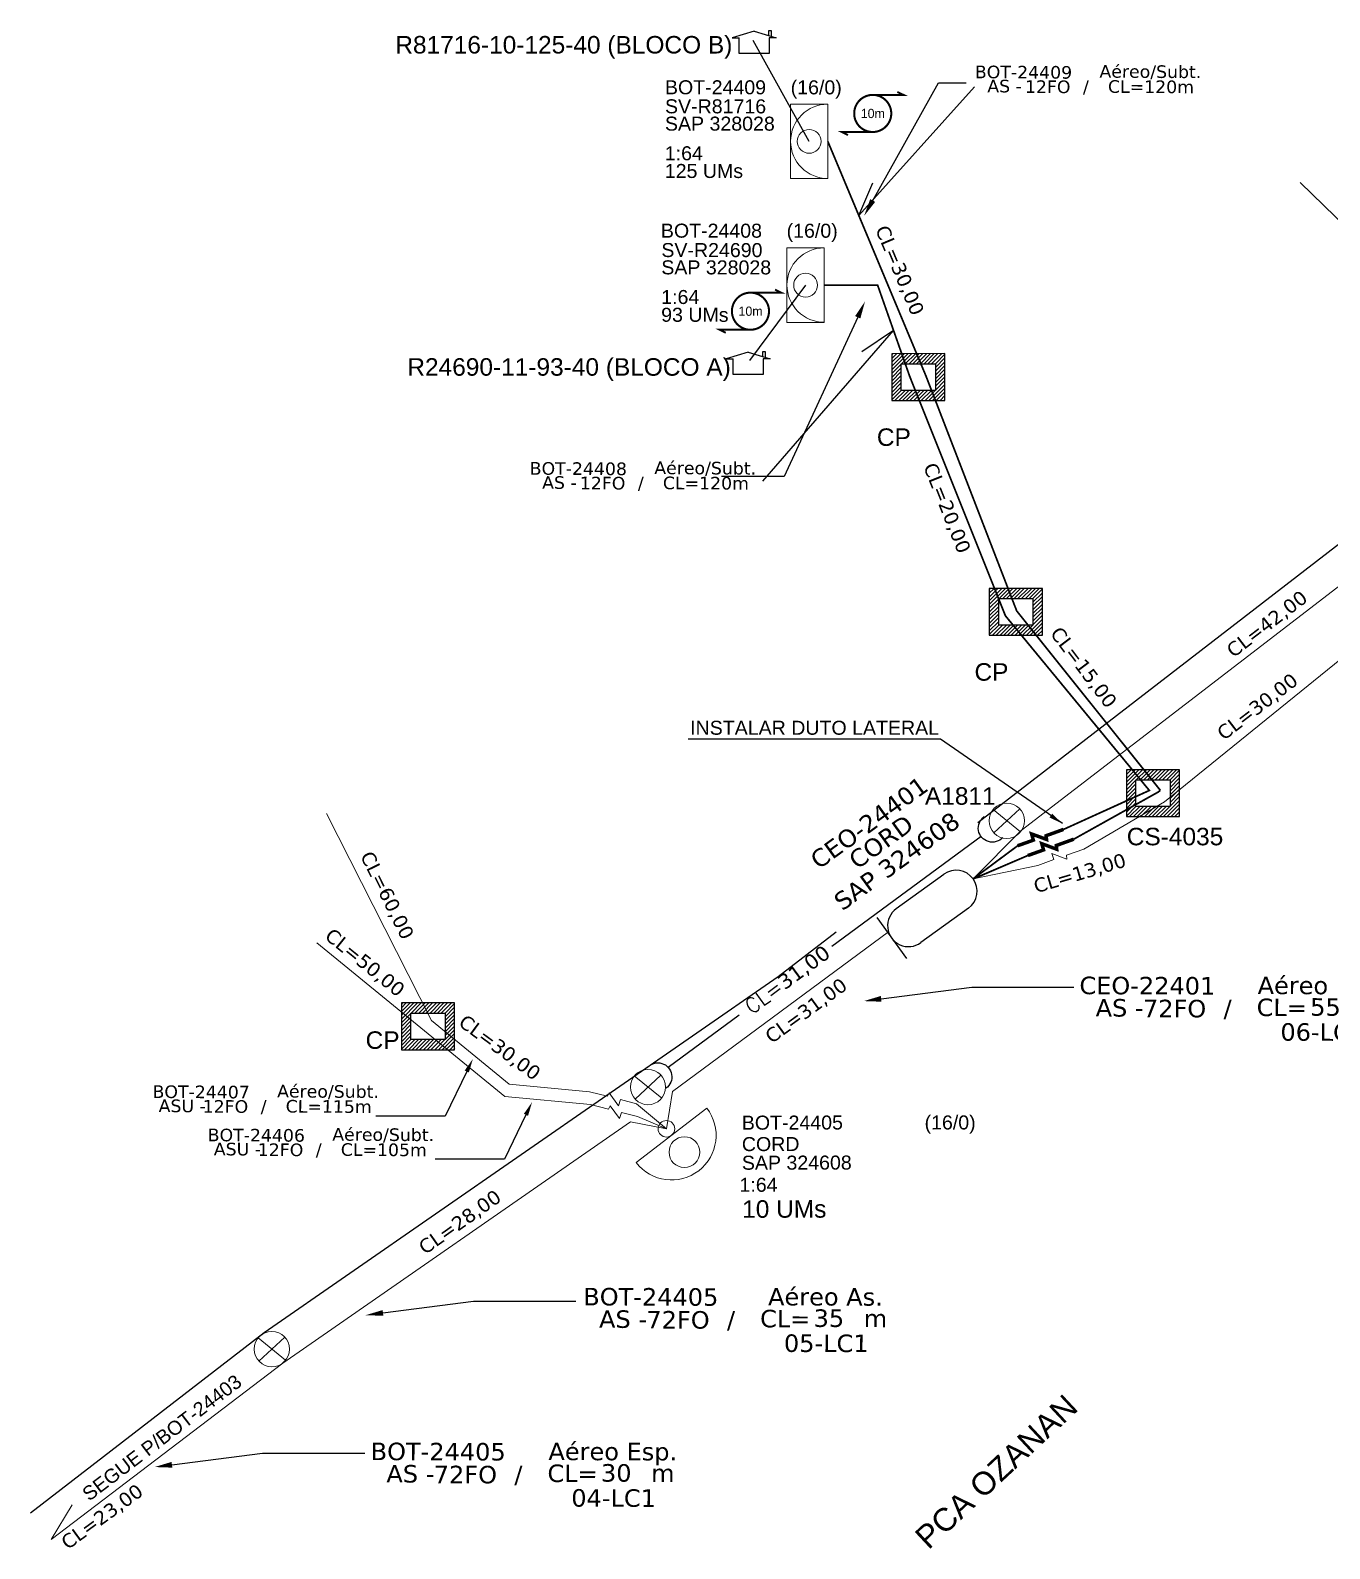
# Model space of a CAD drawing. Header units: millimetres. Extents: x -1286 to 1358, y -500 to 94.
# Drawn here: x -773.9 to -588.3, y -347.1 to -130.3 of the extents above; entities that cross this region are included whole.
import ezdxf
from ezdxf import colors
from ezdxf.entities.mleader import LeaderData, LeaderLine
from ezdxf.enums import TextEntityAlignment as Align
from ezdxf.math import Vec2, Vec3

# ---------------------------------------------------------------- set-up
doc = ezdxf.new("R2010")
doc.units = ezdxf.units.MM
doc.linetypes.add('PHANTOM2', pattern=[1.25, 0.625, -0.125, 0.125, -0.125, 0.125, -0.125])
for name, color, linetype in [('10.1-Caixas Subterrâneas', 5, 'Continuous'), ('20.5-CEO', 1, 'Continuous'), ('CAP_A_INSTALAR', 1, 'Continuous'), ('CELULAS_GPON', 7, 'Continuous'), ('DUTO LATERAL', 7, 'Continuous'), ('Folga', 1, 'Continuous'), ('label_cabos', 7, 'Continuous'), ('Legenda', 1, 'Continuous'), ('locais', 7, 'Continuous'), ('locais legendas', 7, 'Continuous'), ('QUADRA', 7, 'Continuous'), ('Subida Lateral', 5, 'Continuous'), ('surveys', 7, 'Continuous'), ('surveys legendas', 7, 'Continuous')]:
    doc.layers.add(name, color=color, linetype=linetype)
for name, color, linetype, lineweight in [('10.4-Postes', 1, 'Continuous', 0), ("20.0-LEGENDA DOS CDO'S", 1, 'Continuous', 0), ('20.1-CDO_INTERIOR', 1, 'Continuous', 0), ('20.2-CDO_POSTE', 1, 'Continuous', 5), ('20.6-CORDOALHA_SUPORTE', 7, 'Continuous', 25), ('Segmento Logradouro Texto', 238, 'Continuous', 0)]:
    doc.layers.add(name, color=color, linetype=linetype, lineweight=lineweight)
doc.layers.add('EXTRA', color=50, linetype='Continuous', plot=False)
doc.styles.add('ARIAL', font='arial.ttf')
doc.styles.add('DIGICADE', font='arial.ttf')
doc.styles.add('ROMANS', font='romans.shx')
doc.styles.add('siredit', font='verdana.ttf')
doc.linetypes.add('FENCELINE1', pattern='A,0.25,-0.1,[133,ltypeshp.shx,S=0.1,R=0,X=-0.1,Y=0],-0.1,1', length=1.45)
doc.dimstyles.get("Standard").update_dxf_attribs({"dimtxt": 0.18, "dimasz": 0.18, "dimexe": 0.18, "dimexo": 0.0625, "dimgap": 0.09, "dimtad": 0, "dimtih": 1, "dimtoh": 1, "dimdec": 4, "dimzin": 0, "dimdsep": 46, "dimtxsty": 'Standard', "dimcen": 0.09, "dimadec": 0, "dimazin": 0, "dimtfac": 1, "dimtdec": 4, "dimtofl": 0, "dimtmove": 0, "dimatfit": 3, "dimfxl": 0, "dimtolj": 1, "dimtzin": 0, "dimarcsym": 0})

# ---------------------------------------------------------------- blocks, each defined once
blk = doc.blocks.new('POLE_POLE')
at = {"layer": '10.4-Postes', "color": 1, "linetype": 'PHANTOM2'}
for points in [[(-0.00000802, 0.00001053), (0.00000762, -0.00000217)], [(0.00000718, 0.00001103), (-0.00000758, -0.00000267)]]:
    blk.add_lwpolyline(points, dxfattribs=at)
at = {"layer": '10.4-Postes', "color": 1}
blk.add_circle((-0.0000002, 0.00000418), 0.00001007, dxfattribs=at)
blk = doc.blocks.new('*X70')
at = {"color": 0, "linetype": 'Continuous'}
for p, q in [((-1.25, 0.34099), (-0.49099, 1.1)), ((-1.25, 0.517767), (-0.667767, 1.1)), ((-1.25, 0.694544), (-0.844544, 1.1)), ((-1.25, 0.87132), (-1.02132, 1.1)), ((-1.25, 1.048097), (-1.198097, 1.1)), ((-0.789214, 0.625), (-0.314214, 1.1)), ((-0.612437, 0.625), (-0.137437, 1.1)), ((-0.43566, 0.625), (0.03934, 1.1)), ((-0.258883, 0.625), (0.216117, 1.1)), ((-0.082107, 0.625), (0.392893, 1.1)), ((0.09467, 0.625), (0.56967, 1.1)), ((0.271447, 0.625), (0.746447, 1.1)), ((0.448223, 0.625), (0.923223, 1.1)), ((0.625, 0.625), (1.1, 1.1)), ((0.801777, 0.625), (1.25, 1.073223)), ((0.8035, 0.449947), (1.25, 0.896447)), ((0.8035, 0.27317), (1.25, 0.71967)), ((-1.25, 0.164214), (-0.8035, 0.610714)), ((-1.25, -0.012563), (-0.8035, 0.433937)), ((-1.25, -0.18934), (-0.8035, 0.25716)), ((-1.25, -0.366117), (-0.8035, 0.080383)), ((0.8035, 0.096393), (1.25, 0.542893)), ((0.8035, -0.080383), (1.25, 0.366117)), ((0.8035, -0.25716), (1.25, 0.18934)), ((0.8035, -0.433937), (1.25, 0.012563)), ((-1.25, -0.542893), (-0.8035, -0.096393)), ((-1.25, -0.71967), (-0.8035, -0.27317)), ((-1.25, -0.896447), (-0.8035, -0.449947)), ((-1.25, -1.073223), (-0.801777, -0.625)), ((-1.1, -1.1), (-0.625, -0.625)), ((-0.923223, -1.1), (-0.448223, -0.625)), ((-0.746447, -1.1), (-0.271447, -0.625)), ((-0.56967, -1.1), (-0.09467, -0.625)), ((-0.392893, -1.1), (0.082107, -0.625)), ((-0.216117, -1.1), (0.258883, -0.625)), ((-0.03934, -1.1), (0.43566, -0.625)), ((0.137437, -1.1), (0.612437, -0.625)), ((0.314214, -1.1), (0.789214, -0.625)), ((0.49099, -1.1), (1.25, -0.34099)), ((0.667767, -1.1), (1.25, -0.517767)), ((0.8035, -0.610714), (1.25, -0.164214)), ((0.844544, -1.1), (1.25, -0.694544)), ((1.02132, -1.1), (1.25, -0.87132)), ((1.198097, -1.1), (1.25, -1.048097))]:
    blk.add_line(p, q, dxfattribs=at)
blk = doc.blocks.new('MANHOLE_MQ')
at = {"color": 0, "linetype": 'Continuous'}
for p, q in [((0.00000623, 0.00000569), (-0.00000627, 0.00000569)), ((-0.00000627, 0.00000569), (-0.00000627, -0.00000531)), ((0.00000623, -0.00000531), (0.00000623, 0.00000569)), ((-0.00000404, 0.00000331), (0.00000399, 0.00000331)), ((-0.00000404, -0.00000294), (-0.00000404, 0.00000331)), ((0.00000399, 0.00000331), (0.00000399, -0.00000294)), ((0.00000399, -0.00000294), (-0.00000404, -0.00000294)), ((0.00000399, -0.00000294), (0.00000399, -0.00000294)), ((-0.00000627, -0.00000531), (0.00000623, -0.00000531))]:
    blk.add_line(p, q, dxfattribs=at)
at = {"color": 0, "linetype": 'Continuous', "xscale": 5e-06, "yscale": 5e-06, "zscale": 1e-05}
blk.add_blockref('*X70', (-0.00000002, 0.00000019), dxfattribs=at)
blk = doc.blocks.new('*U99')
at = {"color": 0}
blk.add_line((2.145, -0.582), (-2.104, -0.684), dxfattribs=at)
for centre, radius in [((-0.004, 0.376), 0.733), ((0.03, -1.026), 0.393)]:
    blk.add_circle(centre, radius, dxfattribs=at)
blk.add_arc((0.02, -0.633), 2.125, 1.37817, 181.37817, dxfattribs=at)
blk = doc.blocks.new('Inst CDOE-16 CAIXA DIST OPT CDOE 48F_16D C_SPL_2_1_8')
at = {"layer": "20.0-LEGENDA DOS CDO'S", "color": 0}
for tag, p, style, flags in [('ID_ATIVIDADE', (0.12, 6.472), 'ARIAL', 3), ('FATOR', (7.921, 6.472), 'ARIAL', 1), ('QTDE', (0.097, -1.17), 'DIGICADE', 3)]:
    blk.add_attdef(tag, p, '', height=0.8, rotation=0.11799, dxfattribs=dict(at, style=style, flags=flags))
at = {"layer": "20.0-LEGENDA DOS CDO'S", "color": 0, "style": 'ARIAL'}
blk.add_attdef('FIBRAS_UTILIZADAS', text='', height=0.8, rotation=0.11799, dxfattribs=at).set_placement((13.479, 5.263), align=Align.CENTER)
for tag, p, height in [('FID', (0.12, 5.248), 0.8), ('CORDOALHA', (0.122, 4.023), 0.8), ('SAP', (0.124, 2.961), 0.8), ('1:XX', (-0.012, 1.7), 0.8), ('UMS', (0.141, 0.217), 1)]:
    blk.add_attdef(tag, p, '', height=height, rotation=0.11799, dxfattribs=at)
blk = doc.blocks.new('SURVEY_SURVEY')
for p, q in [((0, 0.00001268), (-0.00001257, 0.000009)), ((-0.00001257, 0.000009), (-0.00000863, 0.000009)), ((-0.00000862, 0), (-0.00000862, 0.00000897)), ((0, 0.00001268), (0.00001257, 0.000009)), ((0.00000843, 0.00001322), (0.00000976, 0.00001322)), ((0.00000843, 0.00001027), (0.00000843, 0.00001322)), ((0.00000862, 0.00000901), (0.00000862, 0)), ((0.00001257, 0.000009), (0.00000862, 0.000009)), ((0.00000976, 0.00001322), (0.00000975, 0.00000989)), ((0.00000862, 0), (-0.00000862, 0))]:
    blk.add_line(p, q)
blk = doc.blocks.new('Inst CORD ALUMINIO 4.8 MM 3F')
at = {"layer": '20.6-CORDOALHA_SUPORTE', "color": 0, "lineweight": 0, "style": 'ROMANS'}
blk.add_attdef('LANCE', text='', height=1, dxfattribs=at).set_placement((-0.54, -2.21), align=Align.RIGHT)
at = {"layer": '20.6-CORDOALHA_SUPORTE', "color": 0, "style": 'siredit'}
blk.add_attdef('QTDE', (-0.54, -2.21), '', height=1, rotation=359.69, dxfattribs=at)
at = {"layer": '20.6-CORDOALHA_SUPORTE', "color": 0, "lineweight": 0, "style": 'ROMANS'}
for tag, p, flags in [('FATOR', (-5.2, -4.44), 3), ('ID_ATIVIDADE', (-5.2, -6.67), 3), ('FID', (-5.2, -8.9), 1)]:
    blk.add_attdef(tag, p, '', height=1, dxfattribs=dict(at, flags=flags))
blk = doc.blocks.new('Inst CB ESP CFOA-SM-AS-80-TS-72')
at = {"layer": 'label_cabos', "color": 0, "style": 'siredit'}
for tag, flags, p in [('ID_ATIVIDADE', 3, (1.314, 2.672)), ('FATOR', 1, (11.56, 2.551))]:
    blk.add_attdef(tag, text='', height=0.8, rotation=359.69001, dxfattribs=dict(at, flags=flags)).set_placement(p, align=Align.MIDDLE_CENTER)
for tag, p in [('DESTINO_CABO', (3.131, 1.262)), ('TIPO_CABO', (13.108, 1.245)), ('TIPO_CABO', (1.762, -0.005)), ('CABO', (4.686, -0.052)), ('/', (7.714, -0.052)), ('LANCE', (10.809, 0.002)), ('UND', (15.964, 0.002)), ('FID', (13.148, -1.414))]:
    blk.add_attdef(tag, text='', height=0.8, rotation=359.69001, dxfattribs=at).set_placement(p, align=Align.MIDDLE_CENTER)
blk.add_attdef('QTDE', (12.429, -0.475), '', height=0.8, rotation=359.69001, dxfattribs=at)
blk = doc.blocks.new('Inst CB AS CFOA-SM-AS-80-TS-72')
at = {"layer": 'label_cabos', "color": 0, "style": 'siredit'}
for tag, flags, p in [('ID_ATIVIDADE', 3, (1.314, 2.672)), ('FATOR', 1, (11.56, 2.551))]:
    blk.add_attdef(tag, text='', height=1, rotation=359.69001, dxfattribs=dict(at, flags=flags)).set_placement(p, align=Align.MIDDLE_CENTER)
for tag, p in [('DESTINO_CABO', (3.131, 1.262)), ('TIPO_CABO', (13.108, 1.245)), ('TIPO_CABO', (1.762, -0.005)), ('CABO', (4.686, -0.052)), ('/', (7.714, -0.052)), ('LANCE', (10.809, 0.002)), ('UND', (15.964, 0.002)), ('FID', (13.148, -1.414))]:
    blk.add_attdef(tag, text='', height=1, rotation=359.69001, dxfattribs=at).set_placement(p, align=Align.MIDDLE_CENTER)
blk.add_attdef('QTDE', (12.429, -0.475), '', height=1, rotation=359.69001, dxfattribs=at)
blk = doc.blocks.new('LEGENDA DOS CABOS')
at = {"layer": 'EXTRA', "color": 0, "style": 'siredit'}
for tag, p in [('ID', (4.6, 0.97)), ('XX', (9.03, 0.97))]:
    blk.add_attdef(tag, text='', height=0.48, rotation=359.69, dxfattribs=at).set_placement(p, align=Align.MIDDLE_CENTER)
at = {"layer": 'Legenda', "color": 0, "style": 'siredit'}
for tag, p in [('TIPO_CABO', (1.31, 0)), ('CABO', (4.69, -0.05)), ('/', (6.81, -0.05)), ('METROS', (10.03, -0.05))]:
    blk.add_attdef(tag, text='', height=0.8, rotation=359.69, dxfattribs=at).set_placement(p, align=Align.MIDDLE_CENTER)
blk = doc.blocks.new('A$C07E14978')
at = {"layer": 'Folga', "color": 0, "const_width": 0.146}
blk.add_lwpolyline([(2.23, 2.92, 1.000012), (2.23, 0.28, 0.999978)], format="xyb", close=True, dxfattribs=at)
at = {"layer": 'Folga', "color": 0, "const_width": 0.137}
for points in [[(2.23, 2.92), (4.42, 2.92), (3.98, 3.13)], [(2.23, 0.28), (0.03, 0.28), (0.47, 0.06)]]:
    blk.add_lwpolyline(points, dxfattribs=at)
at = {"layer": 'Folga', "color": 0}
blk.add_text('10m', height=0.659, dxfattribs=at).set_placement((1.38, 1.27))

msp = doc.modelspace()

# ---------------------------------------------------------------- linework, layer by layer
at = {"color": 4}
for points in [[(-662.67, -146.18), (-670.68, -131.8)], [(-663.18, -166.71), (-671.2, -177.48)]]:
    msp.add_lwpolyline(points, dxfattribs=at)
at = {"color": 0}
for points in [[(-639.06, -138.38), (-655.57, -156.79), (-653.57, -152.11)], [(-669.3, -194.68), (-650.62, -173.2), (-655.13, -176.22)]]:
    msp.add_lwpolyline(points, dxfattribs=at)
at = {"color": 0, "ltscale": 3}
for points in [[(-635.02, -245.56, -1.125576), (-637.66, -242.59)], [(-685.78, -278.4, -1.125576), (-683.14, -281.37)]]:
    msp.add_lwpolyline(points, format="xyb", dxfattribs=at)
for points in [[(-638.13, -245.41), (-659.42, -261.14)], [(-672.67, -270.93), (-682.79, -278.4)]]:
    msp.add_lwpolyline(points, dxfattribs=at)
at = {"layer": "20.0-LEGENDA DOS CDO'S", "color": 7}
for points in [[(-632.4, -244.55), (-561.98, -190.46), (-523.88, -162.46), (-504.81, -147.96), (-510.82, -149.38)], [(-639.25, -251.48), (-632.4, -244.55)], [(-629.99, -249.54), (-627.75, -248.73), (-628, -247.85), (-625.87, -248.64), (-625.93, -248.11), (-623.44, -247.21)]]:
    msp.add_lwpolyline(points, dxfattribs=at)
at = {"layer": "20.0-LEGENDA DOS CDO'S", "color": 7, "linetype": 'FENCELINE1', "ltscale": 6}
for points in [[(-611.9, -240.48), (-578.9, -213.75), (-570.74, -173.24), (-592.53, -152.05)], [(-611.9, -240.48), (-623.44, -247.21)], [(-694.06, -281.86), (-705.51, -280.76), (-716.63, -271.7), (-731.62, -242.13)], [(-639.25, -251.48), (-629.99, -249.54)], [(-682.17, -281.81), (-651.34, -259.03)], [(-693.92, -283.7), (-706.12, -282.53), (-732.98, -260.62)], [(-687.32, -283.57), (-689.63, -282.99), (-689.92, -283.86), (-691.25, -282.02), (-691.49, -282.5), (-694.06, -281.86)], [(-687.18, -285.41), (-689.49, -284.83), (-689.77, -285.7), (-691.1, -283.86), (-691.35, -284.34), (-693.92, -283.7)], [(-687.32, -283.57), (-683.06, -287.15)], [(-683.06, -287.15), (-682.17, -281.81)], [(-687.18, -285.41), (-683.06, -287.15)], [(-688.19, -286.17), (-737.82, -320.6), (-770.93, -345.77), (-767.92, -340.83)], [(-683.06, -287.15), (-688.19, -286.17)]]:
    msp.add_lwpolyline(points, dxfattribs=at)
at = {"layer": '20.1-CDO_INTERIOR', "color": 1, "lineweight": 18}
for points in [[(-665.32, -151.5), (-665.33, -140.87), (-660.02, -140.87), (-660.01, -151.5)], [(-665.84, -172.02), (-665.84, -161.39), (-660.53, -161.39), (-660.53, -172.02)]]:
    msp.add_lwpolyline(points, close=True, dxfattribs=at)
for centre in [(-662.67, -146.18), (-663.18, -166.71)]:
    msp.add_circle(centre, 1.7, dxfattribs=at)
for centre in [(-660.01, -146.18), (-660.53, -166.7)]:
    msp.add_arc(centre, 5.31, 90.0276, 270.0276, dxfattribs=at)
at = {"layer": '20.5-CEO', "color": 5}
for p, q in [((-650.23, -255.72), (-643.43, -250.81)), ((-639.93, -255.65), (-646.73, -260.57))]:
    msp.add_line(p, q, dxfattribs=at)
msp.add_lwpolyline([(-653.02, -256.98), (-648.79, -262.82)], dxfattribs=at)
for centre, start, end in [((-641.68, -253.23), 305.8702, 125.8702), ((-648.48, -258.15), 125.8702, 305.8702)]:
    msp.add_arc(centre, 2.99, start, end, dxfattribs=at)
at = {"layer": 'CAP_A_INSTALAR', "linetype": 'FENCELINE1', "ltscale": 6, "const_width": 0.25}
msp.add_lwpolyline([(-612.51, -238.84), (-633.03, -213.22), (-645.99, -179.68), (-660.01, -146.18)], dxfattribs=at)
at = {"layer": 'CAP_A_INSTALAR', "linetype": 'FENCELINE1', "ltscale": 6}
msp.add_lwpolyline([(-626.34, -244.41, 0.25, 0.25, 0), (-614.09, -238.85, 0.25, 0.25, 0), (-634.64, -213.92, 0.25, 0.25, 0), (-648.33, -179.69, 0.25, 0.25, 0), (-652.9, -166.7, 0.25, 0.25, 0), (-660.53, -166.7, 0.25, 0.25, 0)], format="xyseb", dxfattribs=at)
at = {"layer": 'CAP_A_INSTALAR', "linetype": 'FENCELINE1', "ltscale": 2, "const_width": 0.25}
for points in [[(-624.89, -245.81), (-612.83, -239.08), (-612.51, -238.84)], [(-639.23, -251.45), (-632.89, -246.74)], [(-639.25, -251.48), (-631.44, -248.14)]]:
    msp.add_lwpolyline(points, dxfattribs=at)
at = {"layer": 'QUADRA', "color": 4}
for points in [[(-638.6, -243.41), (-576.46, -195.49)], [(-773.9, -341.97), (-740.53, -316.24), (-667.1, -265.39), (-658.83, -259.01)]]:
    msp.add_lwpolyline(points, dxfattribs=at)
at = {"layer": 'Subida Lateral', "color": 5, "const_width": 0.5}
for points in [[(-632.89, -246.74), (-630.65, -245.94), (-630.9, -245.06), (-628.77, -245.84), (-628.83, -245.31), (-626.34, -244.41)], [(-631.44, -248.14), (-629.2, -247.34), (-629.45, -246.45), (-627.32, -247.24), (-627.38, -246.71), (-624.89, -245.81)]]:
    msp.add_lwpolyline(points, dxfattribs=at)

# ---------------------------------------------------------------- block references
at = {"color": 0, "lineweight": 0, "xscale": 2.125, "yscale": 2.125, "zscale": 2.125, "rotation": 36.46754730038618}
msp.add_blockref('Inst CORD ALUMINIO 4.8 MM 3F', (-668.05, -262.95), dxfattribs=at).add_auto_attribs({'QTDE': '31,00', 'LANCE': 'CL='})
at = {"layer": '10.1-Caixas Subterrâneas', "color": 30, "xscale": 607852.1832346497, "yscale": 607852.1832346497, "zscale": 607852.1832346497}
for p, rotation in [((-647.09, -179.72), 180.0191175169922), ((-633.16, -213.23), 180.0191175169923), ((-613.57, -239.12), 180.0191175169923), ((-717.12, -272.41), 180.0191175169923)]:
    msp.add_blockref('MANHOLE_MQ', p, dxfattribs=dict(at, rotation=rotation))
at = {"layer": "20.0-LEGENDA DOS CDO'S", "color": 7, "lineweight": 0}
ref = msp.add_blockref('Inst CDOE-16 CAIXA DIST OPT CDOE 48F_16D C_SPL_2_1_8', (-672.59, -300.4), dxfattribs=dict(at, xscale=2.5, yscale=2.5, zscale=2.5))
ref.add_attrib('FID', 'BOT-24405', (-672.29, -287.28), dxfattribs={"color": 0, "height": 2, "rotation": 0.118, "style": 'ARIAL'})
ref.add_attrib('CORDOALHA', 'CORD', (-672.28, -290.34), dxfattribs={"color": 0, "height": 2, "rotation": 0.118, "style": 'ARIAL'})
ref.add_attrib('SAP', 'SAP 324608', (-672.28, -293), dxfattribs={"color": 0, "height": 2, "rotation": 0.118, "style": 'ARIAL'})
ref.add_attrib('1:XX', '1:64', (-672.62, -296.15), dxfattribs={"color": 0, "height": 2, "rotation": 0.118, "style": 'ARIAL'})
ref.add_attrib('UMS', '10 UMs', (-672.24, -299.86), dxfattribs={"color": 0, "height": 2.5, "rotation": 0.118, "style": 'ARIAL'})
ref.add_attrib('FIBRAS_UTILIZADAS', '(16/0)', dxfattribs={"color": 0, "height": 2, "rotation": 0.118, "style": 'ARIAL'}).set_placement((-638.89, -287.24), align=Align.RIGHT)
at = {"layer": '20.2-CDO_POSTE', "color": 7, "xscale": -3, "yscale": 3, "zscale": 3, "rotation": 219.0592227833245}
msp.add_blockref('*U99', (-681.19, -289.6), dxfattribs=at)
at = {"layer": 'Folga', "xscale": 2.006958307478562, "yscale": 2.006958307478562, "zscale": 2.006958307478562}
for p in [(-658.07, -145.41), (-675.53, -173.64)]:
    msp.add_blockref('A$C07E14978', p, dxfattribs=at)
at = {"layer": 'label_cabos', "color": 0, "lineweight": 0}
ref = msp.add_blockref('LEGENDA DOS CABOS', (-639.69, -139.23), dxfattribs=dict(at, xscale=1.8, yscale=1.8, zscale=1.8))
ref.add_attrib('ID', 'BOT-24409', dxfattribs={"color": 0, "height": 1.8, "rotation": 359.69, "style": 'siredit'}).set_placement((-632.06, -136.3), align=Align.MIDDLE_CENTER)
ref.add_attrib('CABO', '12FO', dxfattribs={"color": 0, "height": 1.8, "rotation": 359.69, "style": 'siredit'}).set_placement((-628.6, -138.38), align=Align.MIDDLE_CENTER)
ref.add_attrib('METROS', 'CL=120m', dxfattribs={"color": 0, "height": 1.8, "rotation": 359.69, "style": 'siredit'}).set_placement((-613.85, -138.38), align=Align.MIDDLE_CENTER)
ref.add_attrib('XX', 'Aéreo/Subt.', dxfattribs={"color": 0, "height": 1.8, "rotation": 359.69, "style": 'siredit'}).set_placement((-613.94, -136.22), align=Align.MIDDLE_CENTER)
ref.add_attrib('/', '/', dxfattribs={"color": 0, "height": 1.8, "rotation": 359.69, "style": 'siredit'}).set_placement((-623.15, -138.38), align=Align.MIDDLE_CENTER)
ref.add_attrib('TIPO_CABO', 'AS -', dxfattribs={"color": 0, "height": 1.8, "rotation": 359.69, "style": 'siredit'}).set_placement((-634.76, -138.29), align=Align.MIDDLE_CENTER)
ref = msp.add_blockref('LEGENDA DOS CABOS', (-703.27, -195.83), dxfattribs=dict(at, xscale=1.8, yscale=1.8, zscale=1.8))
ref.add_attrib('ID', 'BOT-24408', dxfattribs={"color": 0, "height": 1.8, "rotation": 359.69, "style": 'siredit'}).set_placement((-695.64, -192.9), align=Align.MIDDLE_CENTER)
ref.add_attrib('CABO', '12FO', dxfattribs={"color": 0, "height": 1.8, "rotation": 359.69, "style": 'siredit'}).set_placement((-692.17, -194.97), align=Align.MIDDLE_CENTER)
ref.add_attrib('METROS', 'CL=120m', dxfattribs={"color": 0, "height": 1.8, "rotation": 359.69, "style": 'siredit'}).set_placement((-677.42, -194.97), align=Align.MIDDLE_CENTER)
ref.add_attrib('XX', 'Aéreo/Subt.', dxfattribs={"color": 0, "height": 1.8, "rotation": 359.69, "style": 'siredit'}).set_placement((-677.52, -192.82), align=Align.MIDDLE_CENTER)
ref.add_attrib('/', '/', dxfattribs={"color": 0, "height": 1.8, "rotation": 359.69, "style": 'siredit'}).set_placement((-686.72, -194.97), align=Align.MIDDLE_CENTER)
ref.add_attrib('TIPO_CABO', 'AS -', dxfattribs={"color": 0, "height": 1.8, "rotation": 359.69, "style": 'siredit'}).set_placement((-698.34, -194.89), align=Align.MIDDLE_CENTER)
at = {"layer": 'label_cabos'}
ref = msp.add_blockref('Inst CB ESP CFOA-SM-AS-80-TS-72', (-622.2, -269.88), dxfattribs=dict(at, xscale=2.5, yscale=2.5, zscale=2.5, rotation=0.1315642785740555))
ref.add_attrib('DESTINO_CABO', 'CEO-22401', dxfattribs={"color": 0, "height": 2.5, "rotation": 359.8216, "style": 'siredit'}).set_placement((-614.37, -266.71), align=Align.MIDDLE_CENTER)
ref.add_attrib('CABO', '72FO', dxfattribs={"color": 0, "height": 2.5, "rotation": 359.8216, "style": 'siredit'}).set_placement((-610.48, -269.98), align=Align.MIDDLE_CENTER)
ref.add_attrib('LANCE', 'CL=', dxfattribs={"color": 0, "height": 2.5, "rotation": 359.8216, "style": 'siredit'}).set_placement((-595.17, -269.82), align=Align.MIDDLE_CENTER)
ref.add_attrib('TIPO_CABO', 'Aéreo Esp.', dxfattribs={"color": 0, "height": 2.5, "rotation": 359.8216, "style": 'siredit'}).set_placement((-589.43, -266.69), align=Align.MIDDLE_CENTER)
ref.add_attrib('/', '/', dxfattribs={"color": 0, "height": 2.5, "rotation": 359.8216, "style": 'siredit'}).set_placement((-602.91, -269.97), align=Align.MIDDLE_CENTER)
ref.add_attrib('TIPO_CABO', 'AS - ', dxfattribs={"color": 0, "height": 2.5, "rotation": 359.8216, "style": 'siredit'}).set_placement((-617.79, -269.88), align=Align.MIDDLE_CENTER)
ref.add_attrib('FID', '06-LC1', dxfattribs={"color": 0, "height": 2.5, "rotation": 359.8216, "style": 'siredit'}).set_placement((-589.32, -273.34), align=Align.MIDDLE_CENTER)
ref.add_attrib('QTDE', '55', (-591.12, -271), dxfattribs={"color": 0, "height": 2.5, "rotation": 359.8216, "style": 'siredit'})
ref.add_attrib('UND', 'm', dxfattribs={"color": 0, "height": 2.5, "rotation": 359.8216, "style": 'siredit'}).set_placement((-582.29, -269.79), align=Align.MIDDLE_CENTER)
at = {"layer": 'label_cabos', "color": 0, "lineweight": 0}
ref = msp.add_blockref('LEGENDA DOS CABOS', (-757.14, -284.82), dxfattribs=dict(at, xscale=1.8, yscale=1.8, zscale=1.8))
ref.add_attrib('ID', 'BOT-24407', dxfattribs={"color": 0, "height": 1.8, "rotation": 359.69, "style": 'siredit'}).set_placement((-749.51, -281.88), align=Align.MIDDLE_CENTER)
ref.add_attrib('CABO', '12FO', dxfattribs={"color": 0, "height": 1.8, "rotation": 359.69, "style": 'siredit'}).set_placement((-746.04, -283.96), align=Align.MIDDLE_CENTER)
ref.add_attrib('METROS', 'CL=115m', dxfattribs={"color": 0, "height": 1.8, "rotation": 359.69, "style": 'siredit'}).set_placement((-731.29, -283.96), align=Align.MIDDLE_CENTER)
ref.add_attrib('XX', 'Aéreo/Subt.', dxfattribs={"color": 0, "height": 1.8, "rotation": 359.69, "style": 'siredit'}).set_placement((-731.39, -281.81), align=Align.MIDDLE_CENTER)
ref.add_attrib('/', '/', dxfattribs={"color": 0, "height": 1.8, "rotation": 359.69, "style": 'siredit'}).set_placement((-740.59, -283.96), align=Align.MIDDLE_CENTER)
ref.add_attrib('TIPO_CABO', 'ASU -', dxfattribs={"color": 0, "height": 1.8, "rotation": 359.69, "style": 'siredit'}).set_placement((-752.21, -283.88), align=Align.MIDDLE_CENTER)
ref = msp.add_blockref('LEGENDA DOS CABOS', (-749.27, -290.99), dxfattribs=dict(at, xscale=1.8, yscale=1.8, zscale=1.8))
ref.add_attrib('ID', 'BOT-24406', dxfattribs={"color": 0, "height": 1.8, "rotation": 359.69, "style": 'siredit'}).set_placement((-741.63, -288.06), align=Align.MIDDLE_CENTER)
ref.add_attrib('CABO', '12FO', dxfattribs={"color": 0, "height": 1.8, "rotation": 359.69, "style": 'siredit'}).set_placement((-738.17, -290.14), align=Align.MIDDLE_CENTER)
ref.add_attrib('METROS', 'CL=105m', dxfattribs={"color": 0, "height": 1.8, "rotation": 359.69, "style": 'siredit'}).set_placement((-723.42, -290.14), align=Align.MIDDLE_CENTER)
ref.add_attrib('XX', 'Aéreo/Subt.', dxfattribs={"color": 0, "height": 1.8, "rotation": 359.69, "style": 'siredit'}).set_placement((-723.51, -287.98), align=Align.MIDDLE_CENTER)
ref.add_attrib('/', '/', dxfattribs={"color": 0, "height": 1.8, "rotation": 359.69, "style": 'siredit'}).set_placement((-732.72, -290.14), align=Align.MIDDLE_CENTER)
ref.add_attrib('TIPO_CABO', 'ASU -', dxfattribs={"color": 0, "height": 1.8, "rotation": 359.69, "style": 'siredit'}).set_placement((-744.33, -290.05), align=Align.MIDDLE_CENTER)
at = {"layer": 'label_cabos'}
ref = msp.add_blockref('Inst CB AS CFOA-SM-AS-80-TS-72', (-693.11, -314.31), dxfattribs=dict(at, xscale=2.5, yscale=2.5, zscale=2.5, rotation=0.1315642785740554))
ref.add_attrib('DESTINO_CABO', 'BOT-24405', dxfattribs={"color": 0, "height": 2.5, "rotation": 359.8216, "style": 'siredit'}).set_placement((-685.29, -311.14), align=Align.MIDDLE_CENTER)
ref.add_attrib('TIPO_CABO', 'Aéreo As.', dxfattribs={"color": 0, "height": 2.5, "rotation": 359.8216, "style": 'siredit'}).set_placement((-660.35, -311.13), align=Align.MIDDLE_CENTER)
ref.add_attrib('CABO', '72FO', dxfattribs={"color": 0, "height": 2.5, "rotation": 359.8216, "style": 'siredit'}).set_placement((-681.4, -314.42), align=Align.MIDDLE_CENTER)
ref.add_attrib('/', '/', dxfattribs={"color": 0, "height": 2.5, "rotation": 359.8216, "style": 'siredit'}).set_placement((-673.83, -314.4), align=Align.MIDDLE_CENTER)
ref.add_attrib('TIPO_CABO', 'AS - ', dxfattribs={"color": 0, "height": 2.5, "rotation": 359.8216, "style": 'siredit'}).set_placement((-688.71, -314.32), align=Align.MIDDLE_CENTER)
ref.add_attrib('FID', '05-LC1', dxfattribs={"color": 0, "height": 2.5, "rotation": 359.8216, "style": 'siredit'}).set_placement((-660.23, -317.77), align=Align.MIDDLE_CENTER)
ref.add_attrib('LANCE', 'CL=', dxfattribs={"color": 0, "height": 2.5, "rotation": 359.8216, "style": 'siredit'}).set_placement((-666.09, -314.25), align=Align.MIDDLE_CENTER)
ref.add_attrib('QTDE', '35', (-662.04, -315.43), dxfattribs={"color": 0, "height": 2.5, "rotation": 359.8216, "style": 'siredit'})
ref.add_attrib('UND', 'm', dxfattribs={"color": 0, "height": 2.5, "rotation": 359.8216, "style": 'siredit'}).set_placement((-653.2, -314.22), align=Align.MIDDLE_CENTER)
ref = msp.add_blockref('Inst CB ESP CFOA-SM-AS-80-TS-72', (-723.48, -336.4), dxfattribs=dict(at, xscale=2.5, yscale=2.5, zscale=2.5, rotation=0.1315642785740555))
ref.add_attrib('DESTINO_CABO', 'BOT-24405', dxfattribs={"color": 0, "height": 2.5, "rotation": 359.8216, "style": 'siredit'}).set_placement((-715.66, -333.23), align=Align.MIDDLE_CENTER)
ref.add_attrib('CABO', '72FO', dxfattribs={"color": 0, "height": 2.5, "rotation": 359.8216, "style": 'siredit'}).set_placement((-711.77, -336.51), align=Align.MIDDLE_CENTER)
ref.add_attrib('LANCE', 'CL=', dxfattribs={"color": 0, "height": 2.5, "rotation": 359.8216, "style": 'siredit'}).set_placement((-696.46, -336.34), align=Align.MIDDLE_CENTER)
ref.add_attrib('TIPO_CABO', 'Aéreo Esp.', dxfattribs={"color": 0, "height": 2.5, "rotation": 359.8216, "style": 'siredit'}).set_placement((-690.72, -333.22), align=Align.MIDDLE_CENTER)
ref.add_attrib('/', '/', dxfattribs={"color": 0, "height": 2.5, "rotation": 359.8216, "style": 'siredit'}).set_placement((-704.2, -336.49), align=Align.MIDDLE_CENTER)
ref.add_attrib('TIPO_CABO', 'AS - ', dxfattribs={"color": 0, "height": 2.5, "rotation": 359.8216, "style": 'siredit'}).set_placement((-719.08, -336.4), align=Align.MIDDLE_CENTER)
ref.add_attrib('FID', '04-LC1', dxfattribs={"color": 0, "height": 2.5, "rotation": 359.8216, "style": 'siredit'}).set_placement((-690.6, -339.86), align=Align.MIDDLE_CENTER)
ref.add_attrib('QTDE', '30', (-692.41, -337.52), dxfattribs={"color": 0, "height": 2.5, "rotation": 359.8216, "style": 'siredit'})
ref.add_attrib('UND', 'm', dxfattribs={"color": 0, "height": 2.5, "rotation": 359.8216, "style": 'siredit'}).set_placement((-683.57, -336.31), align=Align.MIDDLE_CENTER)
at = {"layer": 'locais', "color": 10, "xscale": 250000, "yscale": 250000, "zscale": 250000}
for p in [(-634.4, -244.22), (-685.64, -282.24), (-739.36, -319.65)]:
    msp.add_blockref('POLE_POLE', p, dxfattribs=at)
at = {"layer": 'surveys', "color": 255, "xscale": 250000, "yscale": 250000, "zscale": 250000}
for p in [(-670.53, -133.64), (-671.38, -179.47)]:
    msp.add_blockref('SURVEY_SURVEY', p, dxfattribs=at)

# ---------------------------------------------------------------- texts
at = {"layer": "20.0-LEGENDA DOS CDO'S", "color": 1, "style": 'ARIAL'}
for s, p in [('BOT-24409', (-683.27, -139.46)), ('SV-R81716', (-683.26, -142.18)), ('SAP 328028', (-683.27, -144.65)), ('1:64', (-683.29, -148.88)), ('125 UMs', (-683.29, -151.41)), ('BOT-24408', (-683.85, -159.93)), ('SV-R24690', (-683.78, -162.7)), ('SAP 328028', (-683.79, -165.17)), ('1:64', (-683.8, -169.4)), ('93 UMs', (-683.81, -171.94))]:
    msp.add_text(s, height=2, rotation=359.9724, dxfattribs=at).set_placement(p)
for p in [(-663.99, -139.47), (-664.57, -159.94)]:
    msp.add_text('      (16/0)', height=2, rotation=359.9724, dxfattribs=at).set_placement(p, align=Align.CENTER)
at = {"layer": "20.0-LEGENDA DOS CDO'S", "color": 7, "style": 'ARIAL'}
msp.add_text('SEGUE P/BOT-24403', height=2, rotation=37.2432, dxfattribs=at).set_placement((-755.12, -331.24), align=Align.MIDDLE_CENTER)
at = {"layer": '20.5-CEO', "color": 5, "style": 'siredit'}
for s, height, p in [('CEO-24401', 2.524, (-654.86, -242.41)), ('SAP 324608', 2.534, (-650.9, -247.9)), ('CORD', 2.534, (-653.16, -245.15))]:
    msp.add_text(s, height=height, rotation=35.8702, dxfattribs=at).set_placement(p, align=Align.TOP_CENTER)
at = {"layer": 'CELULAS_GPON', "style": 'siredit'}
for s, rotation, p in [('CL=30,00', 292.8734, (-653.27, -158.71)), ('CL=42,00', 37.4507, (-602.09, -219.98)), ('CL=15,00', 307.1519, (-628.35, -216.45)), ('CL=30,00', 37.4507, (-603.45, -231.79)), ('CL=60,00', 296.4482, (-726.84, -248.17)), ('CL=13,00', 16.57, (-630.26, -253.54)), ('CL=50,00', 321.0582, (-732.01, -259.9)), ('CL=31,00', 35.9806, (-668.04, -275.07)), ('CL=30,00', 323.6699, (-712.91, -272.3)), ('CL=28,00', 35.3374, (-717.54, -305.19)), ('CL=23,00', 36.1076, (-768.58, -347.32))]:
    msp.add_text(s, height=2, rotation=rotation, dxfattribs=at).set_placement(p)
msp.add_text('CL=20,00', height=2, rotation=291.7978, dxfattribs=at).set_placement((-642.95, -198.52), align=Align.MIDDLE_CENTER)
at = {"layer": 'DUTO LATERAL', "color": 2, "style": 'ARIAL'}
msp.add_text('INSTALAR DUTO LATERAL', height=2, dxfattribs=at).set_placement((-679.67, -230.9))
at = {"layer": 'locais legendas', "color": 20, "style": 'ARIAL'}
for p in [(-653, -189.66), (-639.06, -223.18), (-726.02, -275.74)]:
    msp.add_text('CP', height=2.5, dxfattribs=at).set_placement(p)
at = {"layer": 'locais legendas', "color": 10, "style": 'ARIAL'}
msp.add_text('A1811', height=2.5, dxfattribs=at).set_placement((-646.14, -240.89))
at = {"layer": 'locais legendas', "color": 30, "style": 'ARIAL'}
msp.add_text('CS-4035', height=2.5, dxfattribs=at).set_placement((-617.31, -246.68))
at = {"layer": 'Segmento Logradouro Texto', "color": 5, "linetype": 'Continuous', "insert": (-647.85, -344.97), "char_height": 3.25, "width": 50.849, "attachment_point": 1, "rotation": 43.0247, "style": 'DIGICADE'}
msp.add_mtext('PCA OZANAN', dxfattribs=at)
at = {"layer": 'surveys legendas', "style": 'ARIAL'}
for s, p in [('R81716-10-125-40 (BLOCO B)', (-721.78, -133.64)), ('R24690-11-93-40 (BLOCO A)', (-720.06, -179.64))]:
    msp.add_text(s, height=2.5, dxfattribs=at).set_placement(p)

# ---------------------------------------------------------------- leaders
at = {"layer": 'DUTO LATERAL', "color": 2}
msp.add_leader([(-626.51, -243.58), (-643.92, -231.52), (-679.95, -231.52)], dimstyle='Standard', override={"dimasz": 2, "dimgap": 0.09, "dimtad": 0, "dimzin": 1}, dxfattribs=at)
at = {"layer": 'label_cabos', "color": 0, "lineweight": 0}
ml = msp.add_multileader_mtext('Standard', dxfattribs=at)
ml.set_content('')
ml.set_leader_properties()
ml.build(insert=Vec2(0, 0))
ml.multileader.update_dxf_attribs({"text_right_attachment_type": 6, "dogleg_length": 20, "arrow_head_size": 2.5})
ctx = ml.context
ctx.base_point, ctx.char_height, ctx.arrow_head_size, ctx.landing_gap_size, ctx.plane_origin = Vec3(-640.23, -137.83), 10, 2.5, 5, Vec3(-654.82, -156.81)
ctx.right_attachment = 6
notes = []
notes.append((ctx, [(0, (1, 1, 0), (-644.18, -137.83), (1, 0), 3.94, [(0, [(-654.82, -156.81)], 0, [])])]))
ctx.mtext.insert, ctx.mtext.flow_direction = Vec3(-635.23, -132.83), 5
ml = msp.add_multileader_mtext('Standard', dxfattribs=at)
ml.set_content('')
ml.set_leader_properties()
ml.build(insert=Vec2(0, 0))
ml.multileader.update_dxf_attribs({"text_right_attachment_type": 6, "dogleg_length": 20, "arrow_head_size": 2.5})
ctx = ml.context
ctx.base_point, ctx.char_height, ctx.arrow_head_size, ctx.landing_gap_size, ctx.plane_origin, ctx.plane_x_axis = Vec3(-654.11, -194.02), 10, 2.5, 5, Vec3(-639.53, -213), Vec3(-1, 0)
ctx.right_attachment, ctx.text_align_type = 6, 2
notes.append((ctx, [(0, (1, 1, 0), (-666.23, -194.02), (-1, 0), 3.94, [(0, [(-654.69, -169.03)], 0, [])])]))
ctx.mtext.insert, ctx.mtext.alignment, ctx.mtext.flow_direction = Vec3(-675.17, -182.02), 3, 5
ml = msp.add_multileader_mtext('Standard', dxfattribs=at)
ml.set_content('')
ml.set_leader_properties()
ml.build(insert=Vec2(0, 0))
ml.multileader.update_dxf_attribs({"text_right_attachment_type": 6, "dogleg_length": 20, "arrow_head_size": 2.5})
ctx = ml.context
ctx.base_point, ctx.char_height, ctx.arrow_head_size, ctx.landing_gap_size, ctx.plane_origin, ctx.plane_x_axis, ctx.plane_y_axis = Vec3(-619.86, -273.92), 10, 2.5, 5, Vec3(-654.87, -268.92), Vec3(-1, 0), Vec3(0, -1)
ctx.right_attachment, ctx.text_align_type = 6, 2
notes.append((ctx, [(0, (1, 1, 0), (-639.45, -266.92), (1, 0), 9.59, [(0, [(-654.87, -268.92)], 0, [])])]))
ctx.mtext.insert, ctx.mtext.text_direction, ctx.mtext.rotation, ctx.mtext.alignment, ctx.mtext.flow_direction = Vec3(-624.86, -278.92), Vec3(-1, 0), 3.141593, 3, 5
ml = msp.add_multileader_mtext('Standard', dxfattribs=at)
ml.set_content('')
ml.set_leader_properties()
ml.build(insert=Vec2(0, 0))
ml.multileader.update_dxf_attribs({"text_right_attachment_type": 6, "dogleg_length": 20, "arrow_head_size": 2})
ctx = ml.context
ctx.base_point, ctx.char_height, ctx.arrow_head_size, ctx.landing_gap_size, ctx.plane_origin = Vec3(-729.56, -278.33), 10, 2, 5, Vec3(-710.7, -277.17)
ctx.right_attachment, ctx.text_align_type = 6, 2
notes.append((ctx, [(0, (1, 1, 0), (-714.64, -285.33), (-1, 0), 4.92, [(0, [(-710.7, -277.17)], 0, [])])]))
ctx.mtext.insert, ctx.mtext.alignment, ctx.mtext.flow_direction = Vec3(-724.56, -273.33), 3, 5
ml = msp.add_multileader_mtext('Standard', dxfattribs=at)
ml.set_content('')
ml.set_leader_properties()
ml.build(insert=Vec2(0, 0))
ml.multileader.update_dxf_attribs({"text_right_attachment_type": 6, "dogleg_length": 20, "arrow_head_size": 2})
ctx = ml.context
ctx.base_point, ctx.char_height, ctx.arrow_head_size, ctx.landing_gap_size, ctx.plane_origin = Vec3(-721.1, -284.51), 10, 2, 5, Vec3(-702.25, -283.35)
ctx.right_attachment, ctx.text_align_type = 6, 2
notes.append((ctx, [(0, (1, 1, 0), (-706.18, -291.51), (-1, 0), 4.92, [(0, [(-702.25, -283.35)], 0, [])])]))
ctx.mtext.insert, ctx.mtext.alignment, ctx.mtext.flow_direction = Vec3(-716.1, -279.51), 3, 5
ml = msp.add_multileader_mtext('Standard', dxfattribs=at)
ml.set_content('')
ml.set_leader_properties()
ml.build(insert=Vec2(0, 0))
ml.multileader.update_dxf_attribs({"text_right_attachment_type": 6, "dogleg_length": 20, "arrow_head_size": 2.5})
ctx = ml.context
ctx.base_point, ctx.char_height, ctx.arrow_head_size, ctx.landing_gap_size, ctx.plane_origin, ctx.plane_x_axis, ctx.plane_y_axis = Vec3(-691.01, -318.76), 10, 2.5, 5, Vec3(-726.02, -313.76), Vec3(-1, 0), Vec3(0, -1)
ctx.right_attachment, ctx.text_align_type = 6, 2
notes.append((ctx, [(0, (1, 1, 0), (-710.6, -311.76), (1, 0), 9.59, [(0, [(-726.02, -313.76)], 0, [])])]))
ctx.mtext.insert, ctx.mtext.text_direction, ctx.mtext.rotation, ctx.mtext.alignment, ctx.mtext.flow_direction = Vec3(-696.01, -323.76), Vec3(-1, 0), 3.141593, 3, 5
ml = msp.add_multileader_mtext('Standard', dxfattribs=at)
ml.set_content('')
ml.set_leader_properties()
ml.build(insert=Vec2(0, 0))
ml.multileader.update_dxf_attribs({"text_right_attachment_type": 6, "dogleg_length": 20, "arrow_head_size": 2.5})
ctx = ml.context
ctx.base_point, ctx.char_height, ctx.arrow_head_size, ctx.landing_gap_size, ctx.plane_origin, ctx.plane_x_axis, ctx.plane_y_axis = Vec3(-721.14, -340.44), 10, 2.5, 5, Vec3(-756.16, -335.44), Vec3(-1, 0), Vec3(0, -1)
ctx.right_attachment, ctx.text_align_type = 6, 2
notes.append((ctx, [(0, (1, 1, 0), (-740.73, -333.44), (1, 0), 9.59, [(0, [(-756.16, -335.44)], 0, [])])]))
ctx.mtext.insert, ctx.mtext.text_direction, ctx.mtext.rotation, ctx.mtext.alignment, ctx.mtext.flow_direction = Vec3(-726.14, -345.44), Vec3(-1, 0), 3.141593, 3, 5
for ctx, leaders in notes:
    for number, flags, end, landing, length, lines in leaders:
        leader = LeaderData()
        leader.index, (leader.has_last_leader_line, leader.has_dogleg_vector, leader.attachment_direction) = number, flags
        leader.last_leader_point, leader.dogleg_vector, leader.dogleg_length = Vec3(end), Vec3(landing), length
        for number, points, colour, breaks in lines:
            line = LeaderLine()
            line.index, line.vertices, line.color, line.breaks = number, Vec3.list(points), colors.encode_raw_color(colour), breaks
            leader.lines.append(line)
        ctx.leaders.append(leader)

doc.saveas('drawing.dxf')
